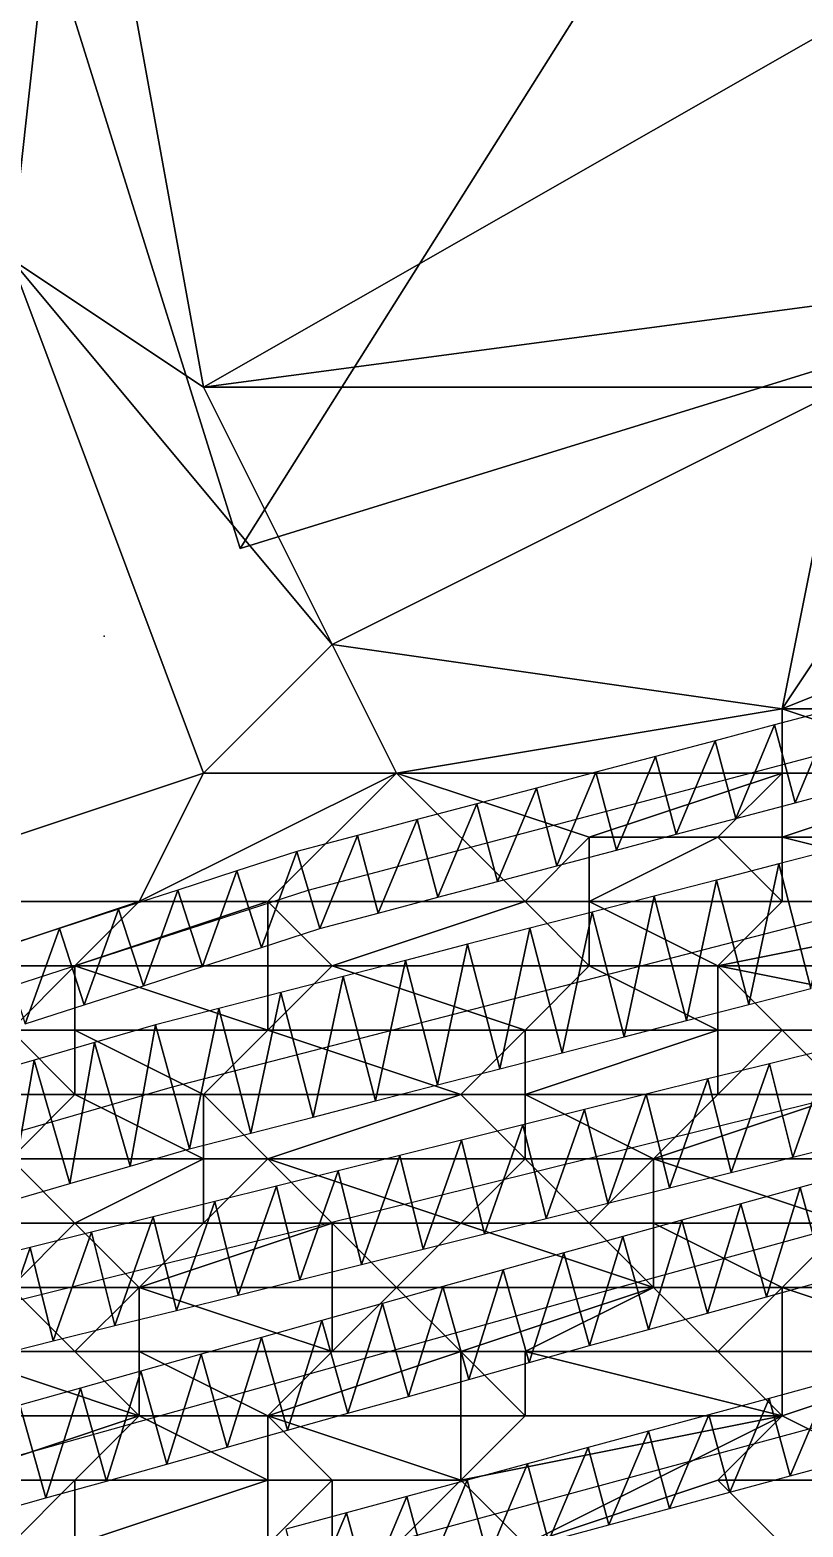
# Model space of a CAD drawing. Header units: metres. Extents: x -1103 to 901, y -902 to 905.
# Drawn here: x -101.4 to -77.35, y 146.54 to 193.12 of the extents above; entities that cross this region are included whole.
import ezdxf

# ---------------------------------------------------------------- set-up
doc = ezdxf.new("R2010")
doc.units = ezdxf.units.M
for name, color, linetype in [('OSM_BUILDING_FOOTPRINTS', 7, 'CONTINUOUS'), ('OSM_BUILDING_ROOFS', 1, 'CONTINUOUS'), ('OSM_BUILDING_WALLS', 8, 'CONTINUOUS'), ('OSM_PATH_AXES', 30, 'CONTINUOUS'), ('OSM_PATH_SURFACE', 30, 'CONTINUOUS'), ('OSM_ROAD_AXES', 2, 'CONTINUOUS'), ('OSM_ROAD_SURFACE', 9, 'CONTINUOUS'), ('OSM_TERRAIN', 3, 'CONTINUOUS'), ('OSM_TREES', 3, 'CONTINUOUS')]:
    doc.layers.add(name, color=color, linetype=linetype)

msp = doc.modelspace()

# ---------------------------------------------------------------- linework, layer by layer
at = {"layer": 'OSM_BUILDING_FOOTPRINTS'}
msp.add_polyline3d([(-102.988, 202.943, 18.299), (-72.59, 212.333, 18.299), (-64.466, 186.377, 18.299), (-94.863, 176.988, 18.299), (-102.988, 202.943, 18.299)], close=True, dxfattribs=at)
at = {"layer": 'OSM_BUILDING_ROOFS'}
for points in [[(-72.59, 212.333, 39.499), (-102.988, 202.943, 39.499), (-94.863, 176.988, 39.499)], [(-72.59, 212.333, 39.499), (-94.863, 176.988, 39.499), (-64.466, 186.377, 39.499)]]:
    msp.add_3dface(points, dxfattribs=at)
at = {"layer": 'OSM_BUILDING_WALLS'}
for points in [[(-102.988, 202.943, 18.299), (-94.863, 176.988, 18.299), (-94.863, 176.988, 39.499)], [(-102.988, 202.943, 18.299), (-94.863, 176.988, 39.499), (-102.988, 202.943, 39.499)], [(-94.863, 176.988, 18.299), (-64.466, 186.377, 18.299), (-64.466, 186.377, 39.499)], [(-94.863, 176.988, 18.299), (-64.466, 186.377, 39.499), (-94.863, 176.988, 39.499)]]:
    msp.add_3dface(points, dxfattribs=at)
at = {"layer": 'OSM_PATH_AXES'}
for points in [[(-364.453, 59.153, 16.179), (-341.804, 70.058, 13.161), (-295.102, 90.683, 15.142), (-263.51, 105.447, 16.234), (-230.957, 122.599, 15.848), (-202.516, 135.793, 14.359), (-165.64, 145.503, 14.643), (-151.049, 149.34, 14.507), (-121.105, 157.215, 17.198), (-120.32, 157.425, 17.314), (-92.741, 166.36, 19.621), (-57.524, 175.683, 15.839), (-38.357, 180.704, 12.909), (-12.038, 188.18, 11.367), (16.216, 197.834, 13.39), (43.983, 204.945, 16.196), (54.55, 206.195, 16.411), (69.683, 208.506, 16.69), (127.826, 210.906, 16.029), (196.458, 197.69, 10.186)], [(143.257, 186.653, 12.843), (122.354, 186.952, 13.89), (84.705, 186.211, 15.717), (44.536, 182.086, 15.402), (18.515, 175.528, 11.884), (-4.09, 169.722, 9.372), (-37.45, 160.588, 9.181), (-72.435, 150.867, 11.8), (-113.787, 139.675, 12.889), (-137.365, 132.929, 12.352), (-150.85, 129.069, 12.113), (-169.83, 122.589, 11.608), (-190.312, 116.042, 11.88), (-211.336, 108.455, 13.007), (-235.135, 97.739, 13.162), (-263.223, 83.904, 13.248), (-287.718, 73.188, 12.414), (-315.551, 58.8, 10.88), (-350.746, 39.148, 13.019), (-374.334, 32.003, 16.515), (-405.462, 18.047, 17.05), (-437.816, -4.37, 15.202), (-467.871, -29.828, 13.844), (-502.07, -69.187, 12.193)]]:
    msp.add_polyline3d(points, dxfattribs=at)
at = {"layer": 'OSM_PATH_SURFACE'}
for points in [[(-77.593, 169.077, 17.891), (-76.379, 171.985, 18.14), (-78.233, 171.494, 18.338)], [(-77.593, 169.077, 17.891), (-75.739, 169.568, 17.884), (-76.379, 171.985, 18.14)], [(-79.446, 168.587, 18.471), (-78.233, 171.494, 18.338), (-80.086, 171.003, 18.564)], [(-79.446, 168.587, 18.471), (-77.593, 169.077, 17.891), (-78.233, 171.494, 18.338)], [(-81.3, 168.096, 18.679), (-80.086, 171.003, 18.564), (-81.94, 170.513, 18.79)], [(-81.3, 168.096, 18.679), (-79.446, 168.587, 18.471), (-80.086, 171.003, 18.564)], [(-83.153, 167.605, 18.683), (-81.94, 170.513, 18.79), (-83.793, 170.022, 19.016)], [(-83.153, 167.605, 18.683), (-81.3, 168.096, 18.679), (-81.94, 170.513, 18.79)], [(-85.007, 167.115, 19.07), (-83.793, 170.022, 19.016), (-85.647, 169.531, 19.227)], [(-85.007, 167.115, 19.07), (-83.153, 167.605, 18.683), (-83.793, 170.022, 19.016)], [(-86.86, 166.624, 19.261), (-85.647, 169.531, 19.227), (-87.5, 169.041, 19.436)], [(-86.86, 166.624, 19.261), (-85.007, 167.115, 19.07), (-85.647, 169.531, 19.227)], [(-88.714, 166.133, 19.368), (-87.5, 169.041, 19.436), (-89.354, 168.55, 19.604)], [(-88.714, 166.133, 19.368), (-86.86, 166.624, 19.261), (-87.5, 169.041, 19.436)], [(-90.568, 165.643, 19.307), (-89.354, 168.55, 19.604), (-91.207, 168.059, 19.712)], [(-90.568, 165.643, 19.307), (-88.714, 166.133, 19.368), (-89.354, 168.55, 19.604)], [(-92.388, 165.161, 19.186), (-91.207, 168.059, 19.712), (-93.094, 167.56, 19.763)], [(-92.388, 165.161, 19.186), (-90.568, 165.643, 19.307), (-91.207, 168.059, 19.712)], [(-94.194, 164.575, 19.718), (-93.094, 167.56, 19.763), (-94.965, 166.954, 19.751)], [(-94.194, 164.575, 19.718), (-92.388, 165.161, 19.186), (-93.094, 167.56, 19.763)], [(-96.033, 163.98, 19.657), (-94.965, 166.954, 19.751), (-96.803, 166.358, 19.74)], [(-96.033, 163.98, 19.657), (-94.194, 164.575, 19.718), (-94.965, 166.954, 19.751)], [(-97.872, 163.384, 19.265), (-96.803, 166.358, 19.74), (-98.642, 165.762, 19.691)], [(-97.872, 163.384, 19.265), (-96.033, 163.98, 19.657), (-96.803, 166.358, 19.74)], [(-99.71, 162.788, 18.935), (-98.642, 165.762, 19.691), (-100.481, 165.167, 19.574)], [(-99.71, 162.788, 18.935), (-97.872, 163.384, 19.265), (-98.642, 165.762, 19.691)], [(-101.549, 162.193, 19.341), (-100.481, 165.167, 19.574), (-102.319, 164.571, 19.46)], [(-101.549, 162.193, 19.341), (-99.71, 162.788, 18.935), (-100.481, 165.167, 19.574)], [(-76.521, 151.056, 12.462), (-78.401, 150.547, 12.894), (-77.748, 148.134, 12.414)], [(-76.521, 151.056, 12.462), (-77.748, 148.134, 12.414), (-75.868, 148.643, 12.215)], [(-78.401, 150.547, 12.894), (-80.28, 150.038, 12.833), (-79.627, 147.625, 12.471)], [(-78.401, 150.547, 12.894), (-79.627, 147.625, 12.471), (-77.748, 148.134, 12.414)], [(-80.28, 150.038, 12.833), (-82.16, 149.53, 12.903), (-81.507, 147.117, 12.647)], [(-80.28, 150.038, 12.833), (-81.507, 147.117, 12.647), (-79.627, 147.625, 12.471)], [(-82.16, 149.53, 12.903), (-84.04, 149.021, 12.992), (-83.387, 146.608, 12.824)], [(-82.16, 149.53, 12.903), (-83.387, 146.608, 12.824), (-81.507, 147.117, 12.647)], [(-84.04, 149.021, 12.992), (-85.919, 148.512, 13.08), (-85.266, 146.099, 13)], [(-84.04, 149.021, 12.992), (-85.266, 146.099, 13), (-83.387, 146.608, 12.824)], [(-85.919, 148.512, 13.08), (-87.799, 148.004, 13.18), (-87.146, 145.59, 13.138)], [(-85.919, 148.512, 13.08), (-87.146, 145.59, 13.138), (-85.266, 146.099, 13)], [(-87.799, 148.004, 13.18), (-89.679, 147.495, 13.359), (-89.025, 145.082, 13.223)], [(-87.799, 148.004, 13.18), (-89.025, 145.082, 13.223), (-87.146, 145.59, 13.138)], [(-89.679, 147.495, 13.359), (-91.558, 146.986, 13.55), (-90.905, 144.573, 13.297)], [(-89.679, 147.495, 13.359), (-90.905, 144.573, 13.297), (-89.025, 145.082, 13.223)], [(-91.558, 146.986, 13.55), (-93.438, 146.477, 13.476), (-92.785, 144.064, 13.365)], [(-91.558, 146.986, 13.55), (-92.785, 144.064, 13.365), (-90.905, 144.573, 13.297)]]:
    msp.add_3dface(points, dxfattribs=at)
at = {"layer": 'OSM_ROAD_AXES'}
for points in [[(-198.127, 130.982, 13.763), (-148.242, 145.403, 14.161), (-119.491, 153.72, 16.472), (-96.964, 160.234, 18.352), (-36.953, 175.738, 12.061), (3.04, 187.306, 11.626), (41.905, 197.182, 16.052), (54.318, 199.482, 16.67), (70.899, 200.632, 16.818), (88.165, 201.517, 16.692), (108.791, 201.771, 16.13), (128.423, 202.49, 15.851), (142.682, 201.727, 15.306), (159.981, 200.687, 13.912), (196.204, 192.824, 9.832), (234.715, 183.623, 11.492), (340.831, 155.71, 17.129)], [(-370.819, 47.165, 17.241), (-335.923, 64.163, 12.317), (-224.192, 116.849, 14.848), (-198.249, 125.232, 13.23), (-152.763, 138.735, 13.315), (-145.379, 140.891, 13.6), (-102.955, 153.311, 16.503), (-45.442, 167.599, 12.299), (-35.737, 170.397, 10.915), (4.521, 182.031, 11.083), (38.467, 191.453, 15.186), (65.748, 194.992, 16.796), (114.075, 197.646, 15.56), (161.506, 194.251, 12.963)], [(140.129, 192.249, 14.001), (99.285, 192.946, 15.816), (43.983, 187.35, 15.57), (-34.145, 167.267, 10.105), (-45.807, 164.27, 11.675), (-84.395, 153.631, 14.759), (-133.253, 139.94, 13.632), (-141.886, 137.408, 13.111), (-162.081, 131.48, 12.502), (-196.027, 118.596, 12.56), (-220.81, 108.422, 13.68), (-332.143, 55.327, 11.351), (-361.634, 42.897, 15.237), (-380.911, 35.067, 18.339), (-406.633, 22.769, 18.543), (-417.997, 23.255, 18.52)]]:
    msp.add_polyline3d(points, dxfattribs=at)
at = {"layer": 'OSM_ROAD_SURFACE'}
for points in [[(-77.105, 163.299, 16.834), (-76.17, 167.672, 17.287), (-78.105, 167.172, 17.535)], [(-79.041, 162.799, 16.809), (-78.105, 167.172, 17.535), (-80.041, 166.671, 17.931)], [(-79.041, 162.799, 16.809), (-77.105, 163.299, 16.834), (-78.105, 167.172, 17.535)], [(-80.977, 162.298, 17.58), (-80.041, 166.671, 17.931), (-81.977, 166.171, 17.848)], [(-80.977, 162.298, 17.58), (-79.041, 162.799, 16.809), (-80.041, 166.671, 17.931)], [(-82.912, 161.798, 17.63), (-81.977, 166.171, 17.848), (-83.913, 165.671, 17.919)], [(-82.912, 161.798, 17.63), (-80.977, 162.298, 17.58), (-81.977, 166.171, 17.848)], [(-84.848, 161.298, 17.456), (-83.913, 165.671, 17.919), (-85.849, 165.171, 18.692)], [(-84.848, 161.298, 17.456), (-82.912, 161.798, 17.63), (-83.913, 165.671, 17.919)], [(-86.784, 160.798, 17.799), (-85.849, 165.171, 18.692), (-87.785, 164.671, 18.563)], [(-86.784, 160.798, 17.799), (-84.848, 161.298, 17.456), (-85.849, 165.171, 18.692)], [(-88.72, 160.298, 18.152), (-87.785, 164.671, 18.563), (-89.72, 164.171, 18.433)], [(-88.72, 160.298, 18.152), (-86.784, 160.798, 17.799), (-87.785, 164.671, 18.563)], [(-90.656, 159.798, 18.076), (-89.72, 164.171, 18.433), (-91.656, 163.671, 18.456)], [(-90.656, 159.798, 18.076), (-88.72, 160.298, 18.152), (-89.72, 164.171, 18.433)], [(-92.592, 159.298, 17.816), (-91.656, 163.671, 18.456), (-93.592, 163.17, 18.92)], [(-92.592, 159.298, 17.816), (-90.656, 159.798, 18.076), (-91.656, 163.671, 18.456)], [(-94.527, 158.797, 17.556), (-93.592, 163.17, 18.92), (-95.528, 162.67, 18.831)], [(-94.527, 158.797, 17.556), (-92.592, 159.298, 17.816), (-93.592, 163.17, 18.92)], [(-96.436, 158.305, 18.333), (-95.528, 162.67, 18.831), (-97.491, 162.163, 18.547)], [(-96.436, 158.305, 18.333), (-94.527, 158.797, 17.556), (-95.528, 162.67, 18.831)], [(-98.285, 157.77, 18.103), (-97.491, 162.163, 18.547), (-99.396, 161.612, 18.45)], [(-98.285, 157.77, 18.103), (-96.436, 158.305, 18.333), (-97.491, 162.163, 18.547)], [(-100.163, 157.227, 17.658), (-99.396, 161.612, 18.45), (-101.274, 161.069, 18.872)], [(-100.163, 157.227, 17.658), (-98.285, 157.77, 18.103), (-99.396, 161.612, 18.45)], [(-77.671, 158.047, 15.659), (-76.477, 161.434, 15.732), (-78.394, 160.958, 15.855)], [(-77.671, 158.047, 15.659), (-75.754, 158.523, 15.35), (-76.477, 161.434, 15.732)], [(-102.04, 156.684, 18.027), (-101.274, 161.069, 18.872), (-103.151, 160.527, 18.464)], [(-102.04, 156.684, 18.027), (-100.163, 157.227, 17.658), (-101.274, 161.069, 18.872)], [(-79.588, 157.57, 15.558), (-78.394, 160.958, 15.855), (-80.311, 160.482, 16.297)], [(-79.588, 157.57, 15.558), (-77.671, 158.047, 15.659), (-78.394, 160.958, 15.855)], [(-81.505, 157.094, 15.401), (-80.311, 160.482, 16.297), (-82.228, 160.006, 16.139)], [(-81.505, 157.094, 15.401), (-79.588, 157.57, 15.558), (-80.311, 160.482, 16.297)], [(-83.422, 156.618, 16.112), (-82.228, 160.006, 16.139), (-84.145, 159.529, 16.339)], [(-83.422, 156.618, 16.112), (-81.505, 157.094, 15.401), (-82.228, 160.006, 16.139)], [(-85.339, 156.141, 16.261), (-84.145, 159.529, 16.339), (-86.063, 159.053, 16.509)], [(-85.339, 156.141, 16.261), (-83.422, 156.618, 16.112), (-84.145, 159.529, 16.339)], [(-87.256, 155.665, 16.211), (-86.063, 159.053, 16.509), (-87.98, 158.577, 16.97)], [(-87.256, 155.665, 16.211), (-85.339, 156.141, 16.261), (-86.063, 159.053, 16.509)], [(-89.173, 155.189, 16.024), (-87.98, 158.577, 16.97), (-89.897, 158.1, 16.747)], [(-89.173, 155.189, 16.024), (-87.256, 155.665, 16.211), (-87.98, 158.577, 16.97)], [(-91.09, 154.713, 16.048), (-89.897, 158.1, 16.747), (-91.814, 157.624, 16.823)], [(-91.09, 154.713, 16.048), (-89.173, 155.189, 16.024), (-89.897, 158.1, 16.747)], [(-93.008, 154.236, 16.657), (-91.814, 157.624, 16.823), (-93.731, 157.148, 16.896)], [(-93.008, 154.236, 16.657), (-91.09, 154.713, 16.048), (-91.814, 157.624, 16.823)], [(-75.606, 157.611, 14.978), (-77.444, 157.104, 15.064), (-76.647, 154.212, 14.255)], [(-94.925, 153.76, 16.512), (-93.731, 157.148, 16.896), (-95.648, 156.672, 17.06)], [(-94.925, 153.76, 16.512), (-93.008, 154.236, 16.657), (-93.731, 157.148, 16.896)], [(-77.444, 157.104, 15.064), (-79.281, 156.597, 14.889), (-78.484, 153.705, 14.421)], [(-77.444, 157.104, 15.064), (-78.484, 153.705, 14.421), (-76.647, 154.212, 14.255)], [(-96.842, 153.284, 16.237), (-95.648, 156.672, 17.06), (-97.565, 156.195, 16.93)], [(-96.842, 153.284, 16.237), (-94.925, 153.76, 16.512), (-95.648, 156.672, 17.06)], [(-79.281, 156.597, 14.889), (-81.119, 156.091, 14.692), (-80.322, 153.199, 14.418)], [(-79.281, 156.597, 14.889), (-80.322, 153.199, 14.418), (-78.484, 153.705, 14.421)], [(-98.759, 152.808, 16.399), (-97.565, 156.195, 16.93), (-99.482, 155.719, 16.78)], [(-98.759, 152.808, 16.399), (-96.842, 153.284, 16.237), (-97.565, 156.195, 16.93)], [(-81.119, 156.091, 14.692), (-82.957, 155.584, 15.368), (-82.159, 152.692, 14.545)], [(-81.119, 156.091, 14.692), (-82.159, 152.692, 14.545), (-80.322, 153.199, 14.418)], [(-100.676, 152.331, 16.581), (-99.482, 155.719, 16.78), (-101.399, 155.243, 17.091)], [(-100.676, 152.331, 16.581), (-98.759, 152.808, 16.399), (-99.482, 155.719, 16.78)], [(-82.957, 155.584, 15.368), (-84.797, 155.077, 15.592), (-83.994, 152.186, 14.749)], [(-82.957, 155.584, 15.368), (-83.994, 152.186, 14.749), (-82.159, 152.692, 14.545)], [(-102.563, 151.863, 16.443), (-101.399, 155.243, 17.091), (-103.346, 154.759, 17.087)], [(-102.563, 151.863, 16.443), (-100.676, 152.331, 16.581), (-101.399, 155.243, 17.091)], [(-84.797, 155.077, 15.592), (-86.679, 154.549, 15.38), (-85.87, 151.661, 14.723)], [(-84.797, 155.077, 15.592), (-85.87, 151.661, 14.723), (-83.994, 152.186, 14.749)], [(-86.679, 154.549, 15.38), (-88.558, 154.023, 15.162), (-87.749, 151.134, 14.823)], [(-86.679, 154.549, 15.38), (-87.749, 151.134, 14.823), (-85.87, 151.661, 14.723)], [(-88.558, 154.023, 15.162), (-90.438, 153.496, 15.264), (-89.628, 150.607, 15.055)], [(-88.558, 154.023, 15.162), (-89.628, 150.607, 15.055), (-87.749, 151.134, 14.823)], [(-90.438, 153.496, 15.264), (-92.317, 152.969, 15.936), (-91.507, 150.081, 15.134)], [(-90.438, 153.496, 15.264), (-91.507, 150.081, 15.134), (-89.628, 150.607, 15.055)], [(-92.317, 152.969, 15.936), (-94.196, 152.443, 15.624), (-93.386, 149.554, 14.931)], [(-92.317, 152.969, 15.936), (-93.386, 149.554, 14.931), (-91.507, 150.081, 15.134)], [(-94.196, 152.443, 15.624), (-96.075, 151.916, 15.403), (-95.265, 149.028, 15.14)], [(-94.196, 152.443, 15.624), (-95.265, 149.028, 15.14), (-93.386, 149.554, 14.931)], [(-96.075, 151.916, 15.403), (-97.954, 151.39, 15.42), (-97.145, 148.501, 15.152)], [(-96.075, 151.916, 15.403), (-97.145, 148.501, 15.152), (-95.265, 149.028, 15.14)], [(-97.954, 151.39, 15.42), (-99.833, 150.863, 15.847), (-99.024, 147.974, 15.187)], [(-97.954, 151.39, 15.42), (-99.024, 147.974, 15.187), (-97.145, 148.501, 15.152)], [(-99.833, 150.863, 15.847), (-101.712, 150.337, 15.465), (-100.903, 147.448, 15.143)], [(-99.833, 150.863, 15.847), (-100.903, 147.448, 15.143), (-99.024, 147.974, 15.187)], [(-101.712, 150.337, 15.465), (-102.782, 146.921, 15.01), (-100.903, 147.448, 15.143)]]:
    msp.add_3dface(points, dxfattribs=at)
at = {"layer": 'OSM_TERRAIN'}
for points in [[(-106, 206, 21.447), (-102, 186, 21.587), (-100, 204, 20.632)], [(-96, 182, 20.598), (-100, 204, 20.632), (-102, 186, 21.587)], [(-100, 204, 20.632), (-96, 182, 20.598), (-68, 198, 20.555)], [(-66, 186, 20.598), (-68, 198, 20.555), (-96, 182, 20.598)], [(-108, 166, 20.037), (-96, 170, 20.466), (-102, 186, 21.587)], [(-96, 170, 20.466), (-92, 174, 20.624), (-102, 186, 21.587)], [(-92, 174, 20.624), (-96, 182, 20.598), (-102, 186, 21.587)], [(-76, 182, 20.421), (-66, 186, 20.598), (-96, 182, 20.598)], [(-96, 182, 20.598), (-92, 174, 20.624), (-76, 182, 20.421)], [(-92, 174, 20.624), (-78, 172, 18.227), (-76, 182, 20.421)], [(-78, 172, 18.227), (-74, 178, 18.847), (-76, 182, 20.421)], [(-78, 172, 18.227), (-68, 176, 17.362), (-74, 178, 18.847)], [(-72, 172, 17.608), (-68, 176, 17.362), (-78, 172, 18.227)], [(-96, 170, 20.466), (-90, 170, 19.686), (-92, 174, 20.624)], [(-90, 170, 19.686), (-78, 172, 18.227), (-92, 174, 20.624)], [(-78, 170, 18.236), (-78, 172, 18.227), (-90, 170, 19.686)], [(-78, 170, 18.236), (-72, 170, 17.56), (-78, 172, 18.227)], [(-72, 170, 17.56), (-72, 172, 17.608), (-78, 172, 18.227)], [(-108, 166, 20.037), (-98, 166, 19.652), (-96, 170, 20.466)], [(-94, 166, 19.692), (-90, 170, 19.686), (-98, 166, 19.652)], [(-98, 166, 19.652), (-90, 170, 19.686), (-96, 170, 20.466)], [(-94, 166, 19.692), (-86, 166, 19.065), (-90, 170, 19.686)], [(-86, 166, 19.065), (-84, 168, 18.905), (-90, 170, 19.686)], [(-84, 168, 18.905), (-78, 170, 18.236), (-90, 170, 19.686)], [(-84, 168, 18.905), (-80, 168, 18.451), (-78, 170, 18.236)], [(-80, 168, 18.451), (-78, 168, 17.415), (-78, 170, 18.236)], [(-78, 168, 17.415), (-72, 170, 17.56), (-78, 170, 18.236)], [(-78, 168, 17.415), (-72, 168, 16.704), (-72, 170, 17.56)], [(-86, 166, 19.065), (-84, 166, 17.863), (-84, 168, 18.905)], [(-84, 166, 17.863), (-78, 166, 17.451), (-80, 168, 18.451)], [(-84, 166, 17.863), (-80, 168, 18.451), (-84, 168, 18.905)], [(-78, 166, 17.451), (-78, 168, 17.415), (-80, 168, 18.451)], [(-78, 166, 17.451), (-70, 166, 16.704), (-78, 168, 17.415)], [(-70, 166, 16.704), (-72, 168, 16.704), (-78, 168, 17.415)], [(-104, 164, 19.27), (-98, 166, 19.652), (-108, 166, 20.037)], [(-104, 164, 19.27), (-100, 164, 19.531), (-98, 166, 19.652)], [(-100, 164, 19.531), (-94, 166, 19.692), (-98, 166, 19.652)], [(-100, 164, 19.531), (-94, 164, 19.62), (-94, 166, 19.692)], [(-94, 164, 19.62), (-92, 164, 18.439), (-94, 166, 19.692)], [(-92, 164, 18.439), (-86, 166, 19.065), (-94, 166, 19.692)], [(-92, 164, 18.439), (-84, 164, 17.943), (-86, 166, 19.065)], [(-84, 164, 17.943), (-84, 166, 17.863), (-86, 166, 19.065)], [(-84, 164, 17.943), (-80, 164, 17.618), (-84, 166, 17.863)], [(-80, 164, 17.618), (-78, 166, 17.451), (-84, 166, 17.863)], [(-80, 164, 17.618), (-70, 166, 16.704), (-78, 166, 17.451)], [(-80, 164, 17.618), (-72, 164, 16.648), (-70, 166, 16.704)], [(-102, 162, 19.368), (-100, 164, 19.531), (-104, 164, 19.27)], [(-102, 162, 19.368), (-100, 162, 18.416), (-100, 164, 19.531)], [(-100, 162, 18.416), (-94, 162, 18.393), (-100, 164, 19.531)], [(-94, 162, 18.393), (-94, 164, 19.62), (-100, 164, 19.531)], [(-94, 162, 18.393), (-92, 164, 18.439), (-94, 164, 19.62)], [(-94, 162, 18.393), (-86, 162, 18.091), (-92, 164, 18.439)], [(-86, 162, 18.091), (-84, 164, 17.943), (-92, 164, 18.439)], [(-86, 162, 18.091), (-80, 162, 17.406), (-84, 164, 17.943)], [(-80, 162, 17.406), (-80, 164, 17.618), (-84, 164, 17.943)], [(-80, 162, 17.406), (-78, 162, 15.88), (-80, 164, 17.618)], [(-78, 162, 15.88), (-70, 162, 15.058), (-80, 164, 17.618)], [(-70, 162, 15.058), (-72, 164, 16.648), (-80, 164, 17.618)], [(-106, 160, 17.979), (-100, 160, 18.211), (-102, 162, 19.368)], [(-100, 160, 18.211), (-100, 162, 18.416), (-102, 162, 19.368)], [(-100, 160, 18.211), (-96, 160, 18.366), (-100, 162, 18.416)], [(-96, 160, 18.366), (-94, 162, 18.393), (-100, 162, 18.416)], [(-96, 160, 18.366), (-88, 160, 18.059), (-94, 162, 18.393)], [(-88, 160, 18.059), (-86, 162, 18.091), (-94, 162, 18.393)], [(-88, 160, 18.059), (-86, 160, 16.513), (-86, 162, 18.091)], [(-86, 160, 16.513), (-80, 160, 15.832), (-80, 162, 17.406)], [(-86, 160, 16.513), (-80, 162, 17.406), (-86, 162, 18.091)], [(-80, 160, 15.832), (-76, 160, 15.526), (-78, 162, 15.88)], [(-80, 160, 15.832), (-78, 162, 15.88), (-80, 162, 17.406)], [(-76, 160, 15.526), (-70, 162, 15.058), (-78, 162, 15.88)], [(-102, 158, 18.1), (-100, 160, 18.211), (-106, 160, 17.979)], [(-102, 158, 18.1), (-96, 158, 18.288), (-100, 160, 18.211)], [(-96, 158, 18.288), (-96, 160, 18.366), (-100, 160, 18.211)], [(-96, 158, 18.288), (-94, 158, 16.953), (-96, 160, 18.366)], [(-94, 158, 16.953), (-88, 160, 18.059), (-96, 160, 18.366)], [(-94, 158, 16.953), (-86, 158, 16.296), (-88, 160, 18.059)], [(-86, 158, 16.296), (-86, 160, 16.513), (-88, 160, 18.059)], [(-86, 158, 16.296), (-82, 158, 16.004), (-86, 160, 16.513)], [(-82, 158, 16.004), (-80, 160, 15.832), (-86, 160, 16.513)], [(-82, 158, 16.004), (-76, 160, 15.526), (-80, 160, 15.832)], [(-82, 158, 16.004), (-76, 158, 15.454), (-76, 160, 15.526)], [(-102, 156, 17.917), (-100, 156, 16.74), (-102, 158, 18.1)], [(-100, 156, 16.74), (-96, 158, 18.288), (-102, 158, 18.1)], [(-100, 156, 16.74), (-96, 156, 16.717), (-96, 158, 18.288)], [(-96, 156, 16.717), (-92, 156, 16.692), (-94, 158, 16.953)], [(-96, 156, 16.717), (-94, 158, 16.953), (-96, 158, 18.288)], [(-92, 156, 16.692), (-88, 156, 16.457), (-94, 158, 16.953)], [(-88, 156, 16.457), (-86, 158, 16.296), (-94, 158, 16.953)], [(-88, 156, 16.457), (-84, 156, 16.084), (-86, 158, 16.296)], [(-84, 156, 16.084), (-82, 158, 16.004), (-86, 158, 16.296)], [(-84, 156, 16.084), (-82, 156, 14.65), (-82, 158, 16.004)], [(-82, 156, 14.65), (-76, 156, 14.176), (-82, 158, 16.004)], [(-76, 156, 14.176), (-76, 158, 15.454), (-82, 158, 16.004)], [(-102, 154, 16.537), (-98, 154, 16.674), (-100, 156, 16.74)], [(-102, 154, 16.537), (-100, 156, 16.74), (-102, 156, 17.917)], [(-98, 154, 16.674), (-96, 156, 16.717), (-100, 156, 16.74)], [(-98, 154, 16.674), (-92, 156, 16.692), (-96, 156, 16.717)], [(-98, 154, 16.674), (-92, 154, 16.577), (-92, 156, 16.692)], [(-92, 154, 16.577), (-90, 154, 15.213), (-92, 156, 16.692)], [(-90, 154, 15.213), (-88, 156, 16.457), (-92, 156, 16.692)], [(-90, 154, 15.213), (-82, 154, 14.563), (-88, 156, 16.457)], [(-82, 154, 14.563), (-84, 156, 16.084), (-88, 156, 16.457)], [(-82, 154, 14.563), (-82, 156, 14.65), (-84, 156, 16.084)], [(-82, 154, 14.563), (-78, 154, 14.397), (-82, 156, 14.65)], [(-78, 154, 14.397), (-76, 156, 14.176), (-82, 156, 14.65)], [(-78, 154, 14.397), (-72, 154, 13.514), (-76, 156, 14.176)], [(-104, 152, 16.452), (-100, 152, 16.538), (-102, 154, 16.537)], [(-100, 152, 16.538), (-98, 154, 16.674), (-102, 154, 16.537)], [(-100, 152, 16.538), (-98, 152, 15.414), (-98, 154, 16.674)], [(-98, 152, 15.414), (-92, 152, 15.227), (-98, 154, 16.674)], [(-92, 152, 15.227), (-92, 154, 16.577), (-98, 154, 16.674)], [(-92, 152, 15.227), (-88, 152, 15.059), (-90, 154, 15.213)], [(-92, 152, 15.227), (-90, 154, 15.213), (-92, 154, 16.577)], [(-88, 152, 15.059), (-82, 154, 14.563), (-90, 154, 15.213)], [(-88, 152, 15.059), (-86, 152, 14.947), (-82, 154, 14.563)], [(-86, 152, 14.947), (-80, 152, 14.168), (-82, 154, 14.563)], [(-80, 152, 14.168), (-78, 154, 14.397), (-82, 154, 14.563)], [(-80, 152, 14.168), (-78, 152, 12.79), (-78, 154, 14.397)], [(-78, 152, 12.79), (-72, 152, 11.798), (-78, 154, 14.397)], [(-72, 152, 11.798), (-72, 154, 13.514), (-78, 154, 14.397)], [(-104, 150, 15.149), (-98, 150, 15.271), (-104, 152, 16.452)], [(-98, 150, 15.271), (-100, 152, 16.538), (-104, 152, 16.452)], [(-98, 150, 15.271), (-98, 152, 15.414), (-100, 152, 16.538)], [(-98, 150, 15.271), (-94, 150, 15.271), (-98, 152, 15.414)], [(-94, 150, 15.271), (-92, 152, 15.227), (-98, 152, 15.414)], [(-94, 150, 15.271), (-88, 152, 15.059), (-92, 152, 15.227)], [(-94, 150, 15.271), (-88, 150, 14.796), (-88, 152, 15.059)], [(-88, 150, 14.796), (-86, 150, 13.427), (-88, 152, 15.059)], [(-86, 150, 13.427), (-86, 152, 14.947), (-88, 152, 15.059)], [(-86, 150, 13.427), (-78, 150, 12.443), (-86, 152, 14.947)], [(-78, 150, 12.443), (-80, 152, 14.168), (-86, 152, 14.947)], [(-78, 150, 12.443), (-78, 152, 12.79), (-80, 152, 14.168)], [(-78, 150, 12.443), (-72, 152, 11.798), (-78, 152, 12.79)], [(-78, 150, 12.443), (-74, 148, 11.889), (-72, 152, 11.798)], [(-104, 148, 15.11), (-100, 148, 15.206), (-98, 150, 15.271)], [(-104, 148, 15.11), (-98, 150, 15.271), (-104, 150, 15.149)], [(-100, 148, 15.206), (-94, 148, 14.899), (-98, 150, 15.271)], [(-94, 148, 14.899), (-94, 150, 15.271), (-98, 150, 15.271)], [(-94, 148, 14.899), (-92, 148, 13.616), (-94, 150, 15.271)], [(-92, 148, 13.616), (-88, 148, 13.113), (-94, 150, 15.271)], [(-88, 148, 13.113), (-88, 150, 14.796), (-94, 150, 15.271)], [(-86, 146, 13.024), (-78, 150, 12.443), (-88, 148, 13.113)], [(-88, 148, 13.113), (-86, 150, 13.427), (-88, 150, 14.796)], [(-88, 148, 13.113), (-78, 150, 12.443), (-86, 150, 13.427)], [(-86, 146, 13.024), (-80, 148, 12.593), (-78, 150, 12.443)], [(-80, 148, 12.593), (-74, 148, 11.889), (-78, 150, 12.443)], [(-102, 146, 14.825), (-100, 148, 15.206), (-104, 148, 15.11)], [(-102, 146, 14.825), (-100, 146, 13.678), (-100, 148, 15.206)], [(-100, 146, 13.678), (-94, 148, 14.899), (-100, 148, 15.206)], [(-100, 146, 13.678), (-94, 146, 13.321), (-94, 148, 14.899)], [(-94, 146, 13.321), (-92, 148, 13.616), (-94, 148, 14.899)], [(-94, 146, 13.321), (-92, 144, 13.259), (-92, 148, 13.616)], [(-92, 144, 13.259), (-88, 148, 13.113), (-92, 148, 13.616)], [(-92, 144, 13.259), (-86, 146, 13.024), (-88, 148, 13.113)], [(-86, 146, 13.024), (-76, 144, 10.432), (-80, 148, 12.593)], [(-76, 144, 10.432), (-74, 148, 11.889), (-80, 148, 12.593)]]:
    msp.add_3dface(points, dxfattribs=at)
at = {"layer": 'OSM_TREES'}
msp.add_point((-99.097, 174.256, 20.748), dxfattribs=at)

doc.saveas('drawing.dxf')
